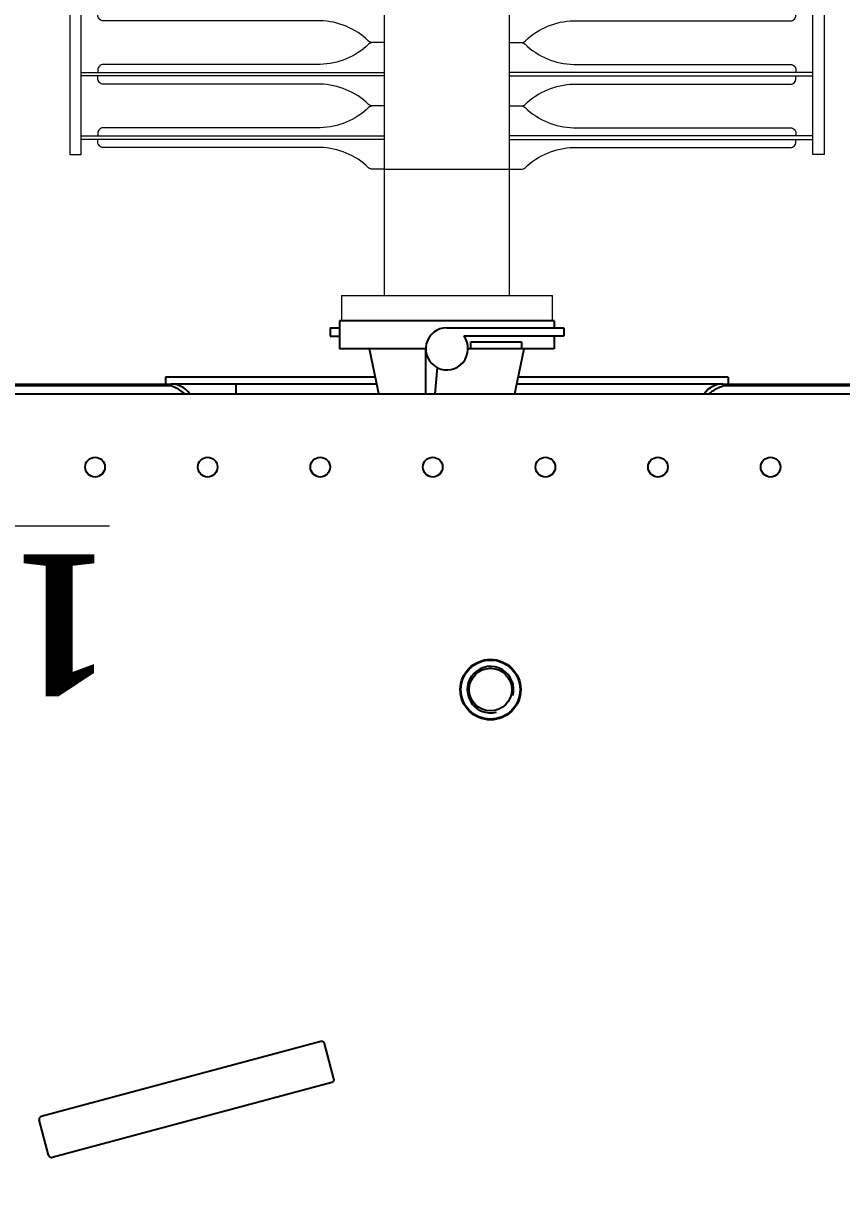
# Model space of a CAD drawing. Header units: inches. Extents: x -406115 to -363140, y -27318 to 35879.
# Drawn here: x -376489 to -375908, y 8845 to 9677 of the extents above; entities that cross this region are included whole.
import ezdxf

# ---------------------------------------------------------------- set-up
doc = ezdxf.new("R2010")
doc.units = ezdxf.units.IN
doc.header["$MEASUREMENT"] = 0
doc.set_wipeout_variables(frame=1)
doc.layers.add('Quote', color=3, linetype='Continuous', lineweight=9)
doc.layers.add('Radiatori', color=140, linetype='Continuous', lineweight=13)
doc.layers.add('STD_Cassa', color=7, linetype='Continuous')
doc.layers.add('STD_Coperchio', color=2, linetype='Continuous')
doc.styles.add('Accesories List', font='romans.shx', dxfattribs={"width": 0.9})

# ---------------------------------------------------------------- blocks, each defined once
blk = doc.blocks.new('*U234')
for p, q in [((0, -75), (0, 75)), ((0, 75), (18, 75)), ((18, -75), (18, 75)), ((18, 44.5), (1547.5, 44.5)), ((107.5, -44.5), (107.5, 44.5)), ((1547.5, -44.5), (18, -44.5)), ((18, -75), (0, -75))]:
    blk.add_line(p, q)
for points in [[(118, 260), (1537, 260), (1537, 268), (118, 268)], [(118, -260), (1537, -260), (1537, -268), (118, -268)]]:
    blk.add_lwpolyline(points, close=True)
for points in [[(128.8, 44.5), (128.8, 260), (131.2, 260), (131.2, 44.5)], [(173.8, 44.5), (173.8, 260), (176.2, 260), (176.2, 44.5)], [(128.8, -44.5), (128.8, -260), (131.2, -260), (131.2, -44.5)], [(173.8, -44.5), (173.8, -260), (176.2, -260), (176.2, -44.5)]]:
    blk.add_lwpolyline(points)
for points in [[(107.5, 44.5), (107.5, 52.85, -0.194653), (108.63, 55.63, 0.189044), (123, 90.08), (123, 244.1, -0.414214), (127, 248.1), (128.8, 248.1)], [(152.5, 44.5), (152.5, 52.85, 0.194653), (151.37, 55.63, -0.189044), (137, 90.08), (137, 244.1, 0.414214), (133, 248.1), (131.2, 248.1)], [(152.5, 44.5), (152.5, 52.85, -0.194653), (153.63, 55.63, 0.189044), (168, 90.08), (168, 244.1, -0.414214), (172, 248.1), (173.8, 248.1)], [(197.5, 44.5), (197.5, 52.85, 0.194653), (196.37, 55.63, -0.189044), (182, 90.08), (182, 244.1, 0.414214), (178, 248.1), (176.2, 248.1)], [(197.5, 44.5), (197.5, 52.85, -0.194653), (198.63, 55.63, 0.189044), (213, 90.08), (213, 244.1, -0.414214), (217, 248.1), (218.8, 248.1)], [(107.5, -44.5), (107.5, -52.85, 0.194653), (108.63, -55.63, -0.189044), (123, -90.08), (123, -244.1, 0.414214), (127, -248.1), (128.8, -248.1)], [(152.5, -44.5), (152.5, -52.85, -0.194653), (151.37, -55.63, 0.189044), (137, -90.08), (137, -244.1, -0.414214), (133, -248.1), (131.2, -248.1)], [(152.5, -44.5), (152.5, -52.85, 0.194653), (153.63, -55.63, -0.189044), (168, -90.08), (168, -244.1, 0.414214), (172, -248.1), (173.8, -248.1)], [(197.5, -44.5), (197.5, -52.85, -0.194653), (196.37, -55.63, 0.189044), (182, -90.08), (182, -244.1, -0.414214), (178, -248.1), (176.2, -248.1)], [(197.5, -44.5), (197.5, -52.85, 0.194653), (198.63, -55.63, -0.189044), (213, -90.08), (213, -244.1, 0.414214), (217, -248.1), (218.8, -248.1)]]:
    blk.add_lwpolyline(points, format="xyb")

msp = doc.modelspace()

# ---------------------------------------------------------------- linework, layer by layer
at = {"layer": 'STD_Cassa'}
for p, q in [((-376264.568, 9465.799), (-376264.568, 9445.799)), ((-376112.168, 9465.799), (-376264.568, 9465.799)), ((-376112.168, 9465.799), (-376112.168, 9460.799)), ((-376271.368, 9460.799), (-376271.368, 9454.799)), ((-376271.368, 9460.799), (-376264.568, 9460.799)), ((-376188.368, 9460.799), (-376105.368, 9460.799)), ((-376105.368, 9460.799), (-376105.368, 9454.799)), ((-376271.368, 9454.799), (-376264.568, 9454.799)), ((-376105.368, 9454.799), (-376176.368, 9454.799)), ((-376171.368, 9445.799), (-376171.368, 9450.799)), ((-376171.368, 9450.799), (-376135.368, 9450.799)), ((-376135.368, 9450.799), (-376135.368, 9445.799)), ((-376112.168, 9454.799), (-376112.168, 9445.799)), ((-376203.368, 9445.799), (-376264.568, 9445.799)), ((-376236.194, 9411.799), (-376243.368, 9445.799)), ((-376203.368, 9397.799), (-376203.368, 9445.799)), ((-376112.168, 9445.799), (-376173.368, 9445.799)), ((-376140.542, 9411.799), (-376133.368, 9445.799)), ((-376195.331, 9432.513), (-376198.368, 9397.799)), ((-376388.368, 9425.799), (-376388.368, 9420.799)), ((-376239.148, 9425.799), (-376388.368, 9425.799)), ((-375988.368, 9425.799), (-376137.588, 9425.799)), ((-375988.368, 9425.799), (-375988.368, 9420.799)), ((-376572.368, 9420.799), (-376384.368, 9420.799)), ((-376384.368, 9419.506), (-376572.368, 9419.506)), ((-376238.093, 9420.799), (-376384.368, 9420.799)), ((-376338.368, 9420.799), (-376338.368, 9411.799)), ((-375992.368, 9420.799), (-376138.643, 9420.799)), ((-375992.368, 9420.799), (-375804.368, 9420.799)), ((-375804.368, 9419.506), (-375992.368, 9419.506)), ((-376198.368, 9397.799), (-376203.368, 9397.799))]:
    msp.add_line(p, q, dxfattribs=at)
for points in [[(-375114.368, 9411.799), (-375114.368, 7643.799), (-380162.368, 7643.799), (-380162.368, 9411.799)], [(-375254.368, 9271.799), (-375254.368, 7783.799), (-380022.368, 7783.799), (-380022.368, 9271.799)]]:
    msp.add_lwpolyline(points, close=True, dxfattribs=at)
for points in [[(-375144.368, 7658.799), (-380127.368, 7658.799, -0.4142136), (-380147.368, 7678.799), (-380147.368, 9381.799, -0.4142136), (-380127.368, 9401.799), (-375144.368, 9401.799, -0.4142136), (-375124.368, 9381.799), (-375124.368, 7678.799, -0.4142136)], [(-375239.368, 7753.799), (-380032.368, 7753.799, -0.4142136), (-380052.368, 7773.799), (-380052.368, 9286.799, -0.4142136), (-380032.368, 9306.799), (-375239.368, 9306.799, -0.4142136), (-375219.368, 9286.799), (-375219.368, 7773.799, -0.4142136)], [(-375239.368, 7763.799), (-380032.368, 7763.799, -0.4142136), (-380042.368, 7773.799), (-380042.368, 9286.799, -0.4142136), (-380032.368, 9296.799), (-375239.368, 9296.799, -0.4142136), (-375229.368, 9286.799), (-375229.368, 7773.799, -0.4142136)]]:
    msp.add_lwpolyline(points, format="xyb", close=True, dxfattribs=at)
for centre in [(-376438.368, 9361.799), (-376358.368, 9361.799), (-376278.368, 9361.799), (-376198.368, 9361.799), (-376118.368, 9361.799), (-376038.368, 9361.799), (-375958.368, 9361.799)]:
    msp.add_circle(centre, 7, dxfattribs=at)
for centre, radius, start, end in [((-376188.368, 9445.799), 15, 90, 36.869898), ((-376384.368, 9404.799), 16, 25.957566, 90), ((-375992.368, 9404.799), 16, 90, 153.871205)]:
    msp.add_arc(centre, radius, start, end, dxfattribs=at)
for points, start_tangent, end_tangent in [([(-376372.652, 9411.846), (-376374.392, 9413.636), (-376377.426, 9416.029), (-376380.808, 9417.998), (-376384.368, 9419.506)], (-0.6553493, 0.7553259), (-0.9425452, 0.3340788)), ([(-376004.085, 9411.846), (-376002.344, 9413.636), (-375999.31, 9416.029), (-375995.929, 9417.998), (-375992.368, 9419.506)], (0.6553493, 0.7553259), (0.9425452, 0.3340788))]:
    msp.add_spline(points, degree=3, dxfattribs=dict(at, start_tangent=start_tangent, end_tangent=end_tangent))

# ---------------------------------------------------------------- block references
at = {"layer": 'Radiatori', "xscale": -1, "rotation": 270}
msp.add_blockref('*U234', (-376188.368, 9465.799), dxfattribs=at)

# ---------------------------------------------------------------- next in the draw order: wipeouts: each hides what was drawn before it
msp.add_wipeout([(-380164.368, 9413.799), (-375112.368, 9413.799), (-375112.368, 7641.799), (-380164.368, 7641.799)]).dxf.layer = 'STD_Coperchio'

# ---------------------------------------------------------------- next in the draw order: linework, layer by layer
at = {"layer": 'STD_Coperchio'}
for p, q in [((-376277.917, 8953.904), (-376476.584, 8900.671)), ((-376268.581, 8927.418), (-376275.311, 8952.532)), ((-376468.819, 8871.693), (-376270.153, 8924.926)), ((-376471.426, 8873.066), (-376478.155, 8898.18))]:
    msp.add_line(p, q, dxfattribs=at)
msp.add_lwpolyline([(-380164.368, 9413.799), (-375112.368, 9413.799), (-375112.368, 7641.799), (-380164.368, 7641.799)], close=True, dxfattribs=at)
for centre, radius in [((-376438.368, 9361.799), 7), ((-376358.368, 9361.799), 7), ((-376278.368, 9361.799), 7), ((-376198.368, 9361.799), 7), ((-376118.368, 9361.799), 7), ((-376038.368, 9361.799), 7), ((-375958.368, 9361.799), 7), ((-376157.368, 9203.799), 21.5), ((-376157.368, 9203.799), 21), ((-376157.368, 9203.799), 15.15)]:
    msp.add_circle(centre, radius, dxfattribs=at)
msp.add_arc((-376157.368, 9203.799), 16.5, 345, 285, dxfattribs=at)
for points, start_tangent, end_tangent in [([(-376275.311, 8952.532), (-376275.558, 8953.079), (-376275.979, 8953.533), (-376276.547, 8953.848), (-376277.217, 8953.981), (-376277.917, 8953.904)], (-0.258819, 0.9659258), (-0.9659258, -0.258819)), ([(-376270.153, 8924.926), (-376269.508, 8925.209), (-376268.994, 8925.659), (-376268.659, 8926.216), (-376268.522, 8926.82), (-376268.581, 8927.418)], (0.9659258, 0.258819), (-0.258819, 0.9659258)), ([(-376476.584, 8900.671), (-376477.229, 8900.388), (-376477.743, 8899.938), (-376478.077, 8899.381), (-376478.215, 8898.777), (-376478.155, 8898.18)], (-0.9659258, -0.258819), (0.258819, -0.9659258)), ([(-376471.426, 8873.066), (-376471.179, 8872.518), (-376470.758, 8872.064), (-376470.189, 8871.749), (-376469.519, 8871.616), (-376468.819, 8871.693)], (0.258819, -0.9659258), (0.9659258, 0.258819))]:
    msp.add_spline(points, degree=3, dxfattribs=dict(at, start_tangent=start_tangent, end_tangent=end_tangent))

# ---------------------------------------------------------------- next in the draw order: texts
at = {"layer": 'Quote', "insert": (-376511.155, 9249.935), "char_height": 100, "width": 185.80894, "attachment_point": 5, "rotation": 180, "style": 'Accesories List'}
msp.add_mtext('{\\fTimes New Roman|b1|i0|c0|p18;\\L1N}', dxfattribs=at)

doc.saveas('drawing.dxf')
